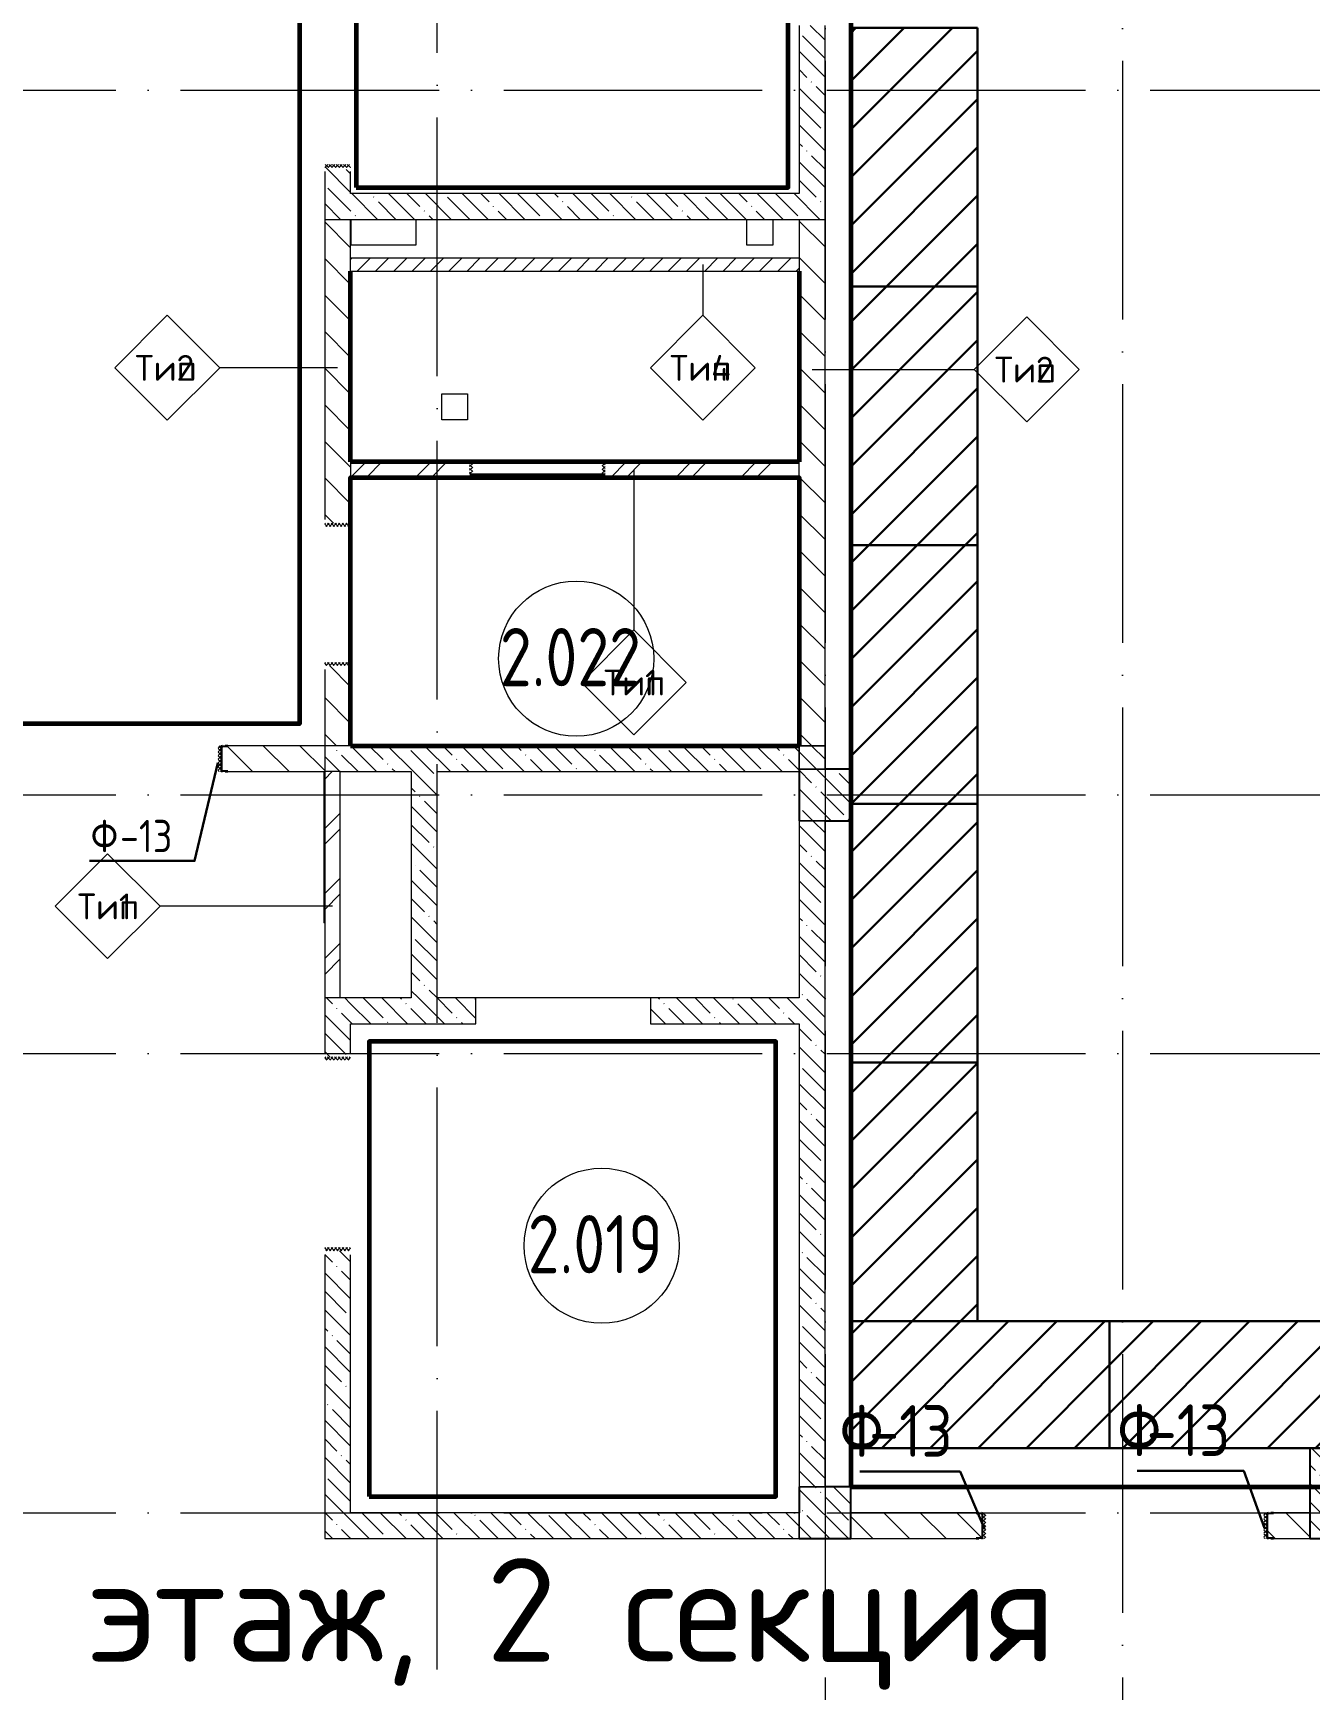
# Model space of a CAD drawing. Header units: millimetres. Extents: x -592259 to 288321, y -552984 to 293768.
# Drawn here: x 100384 to 110259, y -82379 to -69570 of the extents above; entities that cross this region are included whole.
import ezdxf

# ---------------------------------------------------------------- set-up
doc = ezdxf.new("R2010")
doc.units = ezdxf.units.MM
doc.linetypes.add('ADSK_Линия сетки', pattern=[2500, 2000, -250, 0, -250])
for name, color, linetype, lineweight in [('0) строительные леса', 1, 'Continuous', 30), ('2)Фархверки', 40, 'Continuous', 30), ('2.2)Фарх остаток.', 1, 'Continuous', 30), ('4.1.3) Штук  3.1 вып по кирп подвал.', 6, 'Continuous', 60), ('4.2) Штук 4 вып', 6, 'Continuous', 60), ('4.7) Штук. 5 вып 3.7Шт', 6, 'Continuous', 30), ('4.7) Штук. 6 вып.', 6, 'Continuous', 30), ('6.2) Шпаклевка 6 вып.', 3, 'Continuous', 60), ('6.3) Шпаклевка 8 вып. Сентябрь', 3, 'Continuous', 60), ('A-AREA-____-IDEN', 250, 'Continuous', 9), ('A-DOOR-____-OTLN', 250, 'Continuous', 5), ('A-FLOR-____-OTLN', 250, 'Continuous', 9), ('A-WALL-____-IDEN', 250, 'Continuous', 9), ('A-WALL-____-MCUT', 250, 'Continuous', 13), ('A-WALL-____-PATT', 250, 'Continuous', 13), ('G-____-____-TEXT', 250, 'Continuous', 9), ('S-BEAM-____-OTLN', 250, 'Continuous', 9), ('S-COLS-____-MCUT', 250, 'Continuous', 25), ('S-COLS-____-OTLN', 250, 'Continuous', 9), ('S-GRID-____-OTLN', 250, 'Continuous', 9)]:
    doc.layers.add(name, color=color, linetype=linetype, lineweight=lineweight)
doc.styles.add('GOST Common_1', font='', dxfattribs={"width": 0.9, "height": 250})
doc.styles.add('ISOCPEUR', font='isocpeur.ttf', dxfattribs={"width": 0.8, "height": 100})
doc.styles.add('ISOCPEUR_3', font='isocpeur.ttf', dxfattribs={"height": 250})
doc.styles.add('ISOCPEUR_6', font='isocpeur.ttf', dxfattribs={"height": 3.5})
doc.styles.get('GOST Common_1').set_extended_font_data('GOST Common')
pattern_1 = [(135, (28708.77, -120984.93), (-141.42136, -141.42136), [])]
pattern_2 = [(45, (28708.77, -120984.93), (-251.4472, 251.4472), []), (45, (28708.77, -120603.93), (-251.4472, 251.4472), [])]
pattern_3 = [(135, (28708.77, -120984.93), (-142.5612, -142.5612), []), (135, (28851.33, -120984.93), (-142.5612, -142.5612), [252.016, -50.403, 3.353, -47.05])]

# ---------------------------------------------------------------- blocks, each defined once
blk = doc.blocks.new('Дверь_СКБ_1Ст_Внутренняя - Д-8л_1100x2100h_Комната инструктора-41874344-АР1_Кладочный план 2 этажа С2и3')
at = {"layer": 'A-DOOR-____-OTLN'}
h = blk.add_hatch(dxfattribs=at)
h.set_pattern_fill('FP_20', color=256, style=0, pattern_type=2)
h.set_pattern_definition([(45, (-371.384, 164.685), (-14.1421, 14.1421), []), (135, (-371.384, 164.685), (-14.1421, -14.1421), [])])
h.paths.add_polyline_path([(-512.5, 100), (-537.5, 100), (-537.5, -100), (-512.5, -100)])
h = blk.add_hatch(dxfattribs=at)
h.set_pattern_fill('FP_19', color=256, style=0, pattern_type=2)
h.set_pattern_definition([(135, (1751.41, 164.685), (-14.14214, -14.14214), []), (225, (1751.41, 164.685), (14.14214, -14.14214), [])])
h.paths.add_polyline_path([(562.5, -100), (562.5, 100), (537.5, 100), (537.5, -100)])
blk = doc.blocks.new('Дверь_СКБ_1Ст_Внутренняя - Д-34_1050x2100h_Душ 3-42648844-АР1_Кладочный план 2 этажа С2и3')
at = {"layer": 'A-DOOR-____-OTLN'}
h = blk.add_hatch(dxfattribs=at)
h.set_pattern_fill('FP_28', color=256, style=0, pattern_type=2)
h.set_pattern_definition([(45, (-346.384, 124.685), (-14.1421, 14.1421), []), (135, (-346.384, 124.685), (-14.1421, -14.1421), [])])
h.paths.add_polyline_path([(-512.5, 60), (-512.5, -60), (-487.5, -60), (-487.5, 60)])
h = blk.add_hatch(dxfattribs=at)
h.set_pattern_fill('FP_27', color=256, style=0, pattern_type=2)
h.set_pattern_definition([(135, (1776.41, 124.685), (-14.14214, -14.14214), []), (225, (1776.41, 124.685), (14.14214, -14.14214), [])])
h.paths.add_polyline_path([(512.5, 60), (512.5, -60), (537.5, -60), (537.5, 60)])
blk = doc.blocks.new('Дверь_СКБ_2Ст_Внутренняя1 - Н_Д-1л_1640x2100h_ЛК-42643562-АР1_Кладочный план 2 этажа С2и3')
at = {"layer": 'A-DOOR-____-OTLN'}
h = blk.add_hatch(dxfattribs=at)
h.set_pattern_fill('FP_30', color=256, style=0, pattern_type=2)
h.set_pattern_definition([(45, (-641.384, 164.685), (-14.1421, 14.1421), []), (135, (-641.384, 164.685), (-14.1421, -14.1421), [])])
h.paths.add_polyline_path([(-782.5, 100), (-807.5, 100), (-807.5, -100), (-782.5, -100)])
h = blk.add_hatch(dxfattribs=at)
h.set_pattern_fill('FP_29', color=256, style=0, pattern_type=2)
h.set_pattern_definition([(135, (1481.41, 164.685), (-14.14214, -14.14214), []), (225, (1481.41, 164.685), (14.14214, -14.14214), [])])
h.paths.add_polyline_path([(832.5, -100), (832.5, 100), (807.5, 100), (807.5, -100)])
blk = doc.blocks.new('Дверь_СКБ_2Ст_Внутренняя1 - Н_Д-6л_1500x2100h_Лифтовой холл _зона безопасности МГН_-42114825-АР1_Кладочный план 2 этажа С2и3')
at = {"layer": 'A-DOOR-____-OTLN'}
h = blk.add_hatch(dxfattribs=at)
h.set_pattern_fill('FP_33', color=256, style=0, pattern_type=2)
h.set_pattern_definition([(45, (-571.384, 164.685), (-14.1421, 14.1421), []), (135, (-571.384, 164.685), (-14.1421, -14.1421), [])])
h.paths.add_polyline_path([(-712.5, 100), (-737.5, 100), (-737.5, -100), (-712.5, -100)])
h = blk.add_hatch(dxfattribs=at)
h.set_pattern_fill('FP_32', color=256, style=0, pattern_type=2)
h.set_pattern_definition([(135, (1551.41, 164.685), (-14.14214, -14.14214), []), (225, (1551.41, 164.685), (14.14214, -14.14214), [])])
h.paths.add_polyline_path([(762.5, 100), (737.5, 100), (737.5, -100), (762.5, -100)])
blk = doc.blocks.new('BSC_Колонна _Прямоугольная - 500x700-V16-АР1_Кладочный план 2 этажа С2и3')
at = {"layer": 'S-COLS-____-OTLN', "lineweight": 5}
h = blk.add_hatch(dxfattribs=at)
h.set_pattern_fill('FP_52', color=256, style=0, pattern_type=2)
h.set_pattern_definition([(135, (-81800, -40125), (-142.5619, -142.5619), []), (135, (-81657.44, -40125), (-142.5619, -142.5619), [252.016, -50.403, 3.353, -47.05])])
h.paths.add_polyline_path([(-250, -350), (250, -350), (250, 350), (-250, 350)])
at = {"layer": 'S-COLS-____-MCUT'}
for p, q in [((250, 350), (-250, 350)), ((-250, 350), (-250, -350)), ((250, -350), (250, 350)), ((-250, -350), (250, -350))]:
    blk.add_line(p, q, dxfattribs=at)
blk = doc.blocks.new('Дверь_СКБ_2Ст_Фрамуга2 - Н_ВВ-13_2700x2600h_Коридоры-42037136-АР1_Кладочный план 2 этажа С2и3')
at = {"layer": 'A-DOOR-____-OTLN'}
h = blk.add_hatch(dxfattribs=at)
h.set_pattern_fill('FP_85', color=256, style=0, pattern_type=2)
h.set_pattern_definition([(45, (-1171.384, 164.685), (-14.1421, 14.1421), []), (135, (-1171.384, 164.685), (-14.1421, -14.1421), [])])
h.paths.add_polyline_path([(-1312.5, -100), (-1312.5, 100), (-1337.5, 100), (-1337.5, -100)])
h = blk.add_hatch(dxfattribs=at)
h.set_pattern_fill('FP_84', color=256, style=0, pattern_type=2)
h.set_pattern_definition([(135, (951.411, 164.685), (-14.1421, -14.1421), []), (225, (951.411, 164.685), (14.1421, -14.1421), [])])
h.paths.add_polyline_path([(1362.5, -100), (1362.5, 100), (1337.5, 100), (1337.5, -100)])
blk = doc.blocks.new('ADSK_КолоннаНесущая_Швеллер_Гнутый_ГОСТ 8278-83 - 200х50х4_таб_1 2-38815031-АР1_Кладочный план 2 этажа С2и3')
at = {"layer": 'S-COLS-____-MCUT'}
for p, q in [((-6.1, -90), (-6.1, 90)), ((-0.1, 96), (39.9, 96)), ((39.9, 100), (19.9, 100)), ((39.9, 96), (39.9, 100)), ((39.9, -96), (-0.1, -96)), ((19.9, -100), (39.9, -100)), ((39.9, -100), (39.9, -96))]:
    blk.add_line(p, q, dxfattribs=at)
for centre, radius, start, end in [((-0.1, 90), 10, 90, 180), ((-0.1, 90), 6, 90, 180), ((-0.1, -90), 10, 180, 270), ((-0.1, -90), 6, 180, 270)]:
    blk.add_arc(centre, radius, start, end, dxfattribs=at)
blk = doc.blocks.new('ADSK_КолоннаНесущая_Швеллер_Гнутый_ГОСТ 8278-83 - 200х50х4_таб_1 2-38815029-АР1_Кладочный план 2 этажа С2и3')
at = {"layer": 'S-COLS-____-MCUT'}
for p, q in [((-6.1, -90), (-6.1, 90)), ((-0.1, 96), (39.9, 96)), ((39.9, 100), (19.9, 100)), ((39.9, 96), (39.9, 100)), ((39.9, -96), (-0.1, -96)), ((19.9, -100), (39.9, -100)), ((39.9, -100), (39.9, -96))]:
    blk.add_line(p, q, dxfattribs=at)
for centre, radius, start, end in [((-0.1, 90), 10, 90, 180), ((-0.1, 90), 6, 90, 180), ((-0.1, -90), 10, 180, 270), ((-0.1, -90), 6, 180, 270)]:
    blk.add_arc(centre, radius, start, end, dxfattribs=at)
blk = doc.blocks.new('ASML_АР_ЭП_Уголок - ЭП_Уголок-37133956-АР1_Кладочный план 2 этажа С2и3')
at = {"layer": 'S-BEAM-____-OTLN', "lineweight": 5}
for p, q in [((-585, -6), (-585, 0)), ((585, 0), (-585, 0)), ((585, 0), (585, -6))]:
    blk.add_line(p, q, dxfattribs=at)
blk = doc.blocks.new('Дверь_СКБ_2Ст_Внутренняя1 - Н_ВВ-10_4_2200x2600h_Фрамуга сверху  EIS 30-V62-АР1_Кладочный план 2 этажа С2и3')
at = {"layer": 'A-DOOR-____-OTLN'}
h = blk.add_hatch(dxfattribs=at)
h.set_pattern_fill('FP_7', color=256, style=0, pattern_type=2)
h.set_pattern_definition([(45, (-921.384, 164.685), (-14.1421, 14.1421), []), (135, (-921.384, 164.685), (-14.1421, -14.1421), [])])
h.paths.add_polyline_path([(-1062.5, 100), (-1087.5, 100), (-1087.5, -100), (-1062.5, -100)])
h = blk.add_hatch(dxfattribs=at)
h.set_pattern_fill('FP_6', color=256, style=0, pattern_type=2)
h.set_pattern_definition([(135, (1201.41, 164.685), (-14.1421, -14.1421), []), (225, (1201.41, 164.685), (14.1421, -14.1421), [])])
h.paths.add_polyline_path([(1087.5, 100), (1087.5, -100), (1112.5, -100), (1112.5, 100)])
blk = doc.blocks.new('AAR_СКБ_Марка_Помещения_мал - Номер-28977439-АР1_Кладочный план 2 этажа С2и3')
at = {"layer": 'A-AREA-____-IDEN'}
blk.add_circle((-0.028, 0), 3, dxfattribs=at)
blk = doc.blocks.new('ADSK_Марка_Стена - Типоразмер_ADSK_Марка-30564887-АР1_Кладочный план 2 этажа С2и3')
at = {"layer": 'A-WALL-____-IDEN'}
for p, q in [((-0.16, 4.37), (-4.21, 0.31)), ((3.9, 0.31), (-0.16, 4.37)), ((-4.21, 0.31), (-0.16, -3.74)), ((-0.16, -3.74), (3.9, 0.31))]:
    blk.add_line(p, q, dxfattribs=at)

msp = doc.modelspace()

# ---------------------------------------------------------------- hatches: boundary and pattern name
at = {"layer": '0) строительные леса'}
h = msp.add_hatch(dxfattribs=at)
h.set_pattern_fill('ANSI31', color=256, scale=83)
h.paths.add_polyline_path([(107688.7722, -69529.9342), (107688.7722, -71529.9342), (106708.7722, -71529.9342), (106708.7722, -69529.9342)])
h = msp.add_hatch(dxfattribs=at)
h.set_pattern_fill('ANSI31', color=256, scale=83)
h.paths.add_polyline_path([(107688.7722, -71529.9342), (107688.7722, -73529.9342), (106708.7722, -73529.9342), (106708.7722, -71529.9342)])
h = msp.add_hatch(dxfattribs=at)
h.set_pattern_fill('ANSI31', color=256, scale=83)
h.paths.add_polyline_path([(107688.7722, -73529.9342), (107688.7722, -75529.9342), (106708.7722, -75529.9342), (106708.7722, -73529.9342)])
h = msp.add_hatch(dxfattribs=at)
h.set_pattern_fill('ANSI31', color=256, scale=83)
h.paths.add_polyline_path([(107688.7722, -75529.9342), (107688.7722, -77529.9342), (106708.7722, -77529.9342), (106708.7722, -75529.9342)])
h = msp.add_hatch(dxfattribs=at)
h.set_pattern_fill('ANSI31', color=256, scale=83)
h.paths.add_polyline_path([(107688.7722, -77529.9342), (107688.7722, -79529.9342), (106708.7722, -79529.9342), (106708.7722, -77529.9342)])
h = msp.add_hatch(dxfattribs=at)
h.set_pattern_fill('ANSI31', color=256, scale=83)
h.paths.add_polyline_path([(108708.7722, -80509.9342), (106708.7722, -80509.9342), (106708.7722, -79529.9342), (108708.7722, -79529.9342)])
h = msp.add_hatch(dxfattribs=at)
h.set_pattern_fill('ANSI31', color=256, scale=83)
h.paths.add_polyline_path([(110708.7722, -80509.9342), (108708.7722, -80509.9342), (108708.7722, -79529.9342), (110708.7722, -79529.9342)])
at = {"layer": 'A-WALL-____-PATT', "lineweight": 15}
h = msp.add_hatch(dxfattribs=at)
h.set_pattern_fill('FP_40', color=256, style=0, pattern_type=2)
h.set_pattern_definition(pattern_3)
h.paths.add_polyline_path([(106508.7503, -70809.9342), (106508.7503, -69509.9347), (106308.7503, -69509.9347), (106308.7503, -70809.9342)])
h.paths.add_polyline_path([(106508.7503, -69109.9347), (106508.7503, -62659.9336), (106308.7503, -62659.9336), (106308.7503, -69109.9347)])
h = msp.add_hatch(dxfattribs=at)
h.set_pattern_fill('FP_40', color=256, style=0, pattern_type=2)
h.set_pattern_definition(pattern_3)
h.paths.add_polyline_path([(102838.7722, -71009.9342), (102838.7722, -70609.9336), (102638.7722, -70609.9336), (102638.7722, -71009.9342)])
h.paths.add_polyline_path([(102638.7722, -68969.9336), (102838.7722, -68969.9336), (102838.7722, -67009.9342), (102638.7722, -67009.9342), (102638.7722, -68939.9336)])
h = msp.add_hatch(dxfattribs=at)
h.set_pattern_fill('FP_40', color=256, style=0, pattern_type=2)
h.set_pattern_definition(pattern_3)
h.paths.add_polyline_path([(106508.7503, -71009.9342), (106508.7503, -70809.9342), (102838.7722, -70809.9342), (102838.7722, -71009.9342), (105127.4528, -71009.9342)])
h = msp.add_hatch(dxfattribs=at)
h.set_pattern_fill('FP_1', color=256, style=0, pattern_type=2)
h.set_pattern_definition(pattern_1)
h.paths.add_polyline_path([(102638.7722, -75079.9342), (102838.7722, -75079.9342), (102838.7722, -74459.935), (102638.7722, -74459.935), (102638.7722, -74489.935)])
h.paths.add_polyline_path([(102638.7722, -73359.935), (102838.7722, -73359.935), (102838.7722, -71009.9342), (102638.7722, -71009.9342), (102638.7722, -73329.935)])
h = msp.add_hatch(dxfattribs=at)
h.set_pattern_fill('FP_1', color=256, style=0, pattern_type=2)
h.set_pattern_definition(pattern_1)
h.paths.add_polyline_path([(106308.7503, -75079.9342), (106508.7503, -75079.9342), (106508.7503, -71009.9342), (106308.7503, -71009.9342), (106308.7503, -73004.9347)])
h = msp.add_hatch(dxfattribs=at)
h.set_pattern_fill('FP_16', color=94, style=0, pattern_type=2)
h.set_pattern_definition([(45, (28708.77, -120984.93), (-70.71068, 70.71068), [])])
h.paths.add_polyline_path([(102838.7722, -71409.9342), (106308.7503, -71409.9342), (106308.7503, -71309.9342), (102838.7722, -71309.9342)])
h = msp.add_hatch(dxfattribs=at)
h.set_pattern_fill('FP_12', color=256, style=0, pattern_type=2)
h.set_pattern_definition(pattern_2)
h.paths.add_polyline_path([(104838.7722, -73004.9347), (106308.7503, -73004.9347), (106308.7503, -72884.9347), (104808.7722, -72884.9347), (104808.7722, -73004.9347)])
h.paths.add_polyline_path([(103728.7722, -73004.9347), (103758.7722, -73004.9347), (103758.7722, -72884.9347), (102838.7722, -72884.9347), (102838.7722, -73004.9347)])
h = msp.add_hatch(dxfattribs=at)
h.set_pattern_fill('FP_1', color=256, style=0, pattern_type=2)
h.set_pattern_definition(pattern_1)
h.paths.add_polyline_path([(102278.5071, -75279.9342), (102638.7722, -75279.9342), (102638.7722, -75079.9342), (101838.7722, -75079.9342), (101838.7722, -75279.9342), (101868.7722, -75279.9342)])
h.paths.add_polyline_path([(99108.7722, -75279.9342), (99138.7722, -75279.9342), (99138.7722, -75079.9342), (98208.7722, -75079.9342), (98208.7722, -75279.9342)])
h = msp.add_hatch(dxfattribs=at)
h.set_pattern_fill('FP_40', color=256, style=0, pattern_type=2)
h.set_pattern_definition(pattern_3)
h.paths.add_polyline_path([(103308.7503, -75279.9342), (106308.7503, -75279.9342), (106308.7503, -75079.9342), (102638.7722, -75079.9342), (102638.7722, -75279.9342), (102758.7722, -75279.9342)])
h = msp.add_hatch(dxfattribs=at)
h.set_pattern_fill('FP_40', color=256, style=0, pattern_type=2)
h.set_pattern_definition(pattern_3)
h.paths.add_polyline_path([(106308.7503, -80809.9347), (106508.7503, -80809.9347), (106508.7503, -75659.9347), (106308.7503, -75659.9347), (106308.7503, -80170.8304)])
h.paths.add_polyline_path([(106308.7503, -75259.9347), (106508.7503, -75259.9347), (106508.7503, -75079.8745), (106308.7503, -75079.8745)])
h = msp.add_hatch(dxfattribs=at)
h.set_pattern_fill('FP_12', color=256, style=0, pattern_type=2)
h.set_pattern_definition(pattern_2)
h.paths.add_polyline_path([(102638.7722, -77029.9342), (102758.7722, -77029.9342), (102758.7722, -75279.9865), (102638.7722, -75279.9865), (102638.7722, -76138.8683)])
h = msp.add_hatch(dxfattribs=at)
h.set_pattern_fill('FP_40', color=256, style=0, pattern_type=2)
h.set_pattern_definition(pattern_3)
h.paths.add_polyline_path([(103308.7503, -77029.9342), (103508.7503, -77029.9342), (103508.7503, -75279.9342), (103308.7503, -75279.9342), (103308.7503, -76138.8683)])
h = msp.add_hatch(dxfattribs=at)
h.set_pattern_fill('FP_40', color=256, style=0, pattern_type=2)
h.set_pattern_definition(pattern_3)
h.paths.add_polyline_path([(102838.7722, -81209.9111), (102838.7722, -78984.9347), (102638.7722, -78984.9347), (102638.7722, -81209.9111)])
h.paths.add_polyline_path([(102638.7722, -77484.9347), (102838.7722, -77484.9347), (102838.7722, -77029.9342), (102638.7722, -77029.9342), (102638.7722, -77454.9347)])
h = msp.add_hatch(dxfattribs=at)
h.set_pattern_fill('FP_40', color=256, style=0, pattern_type=2)
h.set_pattern_definition(pattern_3)
h.paths.add_polyline_path([(106308.7503, -77229.9342), (106308.7503, -77029.9342), (105158.7722, -77029.9342), (105158.7722, -77229.9342)])
h.paths.add_polyline_path([(103808.7722, -77229.9342), (103808.7722, -77029.9342), (102838.7722, -77029.9342), (102838.7722, -77229.9342)])
h = msp.add_hatch(dxfattribs=at)
h.set_pattern_fill('FP_40', color=256, style=0, pattern_type=2)
h.set_pattern_definition(pattern_3)
h.paths.add_polyline_path([(102838.7722, -81209.9111), (106308.7722, -81209.9111), (106308.7722, -81009.9111), (102838.7722, -81009.9111)])
h = msp.add_hatch(dxfattribs=at)
h.set_pattern_fill('FP_1', color=256, style=0, pattern_type=2)
h.set_pattern_definition(pattern_1)
h.paths.add_polyline_path([(133958.7722, -81209.9111), (134458.7722, -81209.9111), (134458.7722, -81009.9111), (133958.7722, -81009.9111)])
h.paths.add_polyline_path([(128158.7722, -81209.9111), (133458.7722, -81209.9111), (133458.7722, -81009.9111), (128158.7722, -81009.9111)])
h.paths.add_polyline_path([(127658.7722, -81209.9111), (127658.7722, -81009.9111), (122358.7722, -81009.9111), (122358.7722, -81209.9111)])
h.paths.add_polyline_path([(137408.7722, -81209.9111), (137408.7722, -81009.9111), (136658.7722, -81009.9111), (136658.7722, -81209.9111), (137178.0918, -81209.9111)])
h.paths.add_polyline_path([(121858.7722, -81209.9111), (121858.7722, -81009.9111), (116558.7722, -81009.9111), (116558.7722, -81209.9111), (119372.1812, -81209.9111)])
h.paths.add_polyline_path([(109957.7722, -81209.9111), (110258.7722, -81209.9111), (110258.7722, -81009.9111), (109927.7722, -81009.9111), (109927.7722, -81209.9111)])
h.paths.add_polyline_path([(116058.7722, -81209.9111), (116058.7722, -81009.9111), (110758.7722, -81009.9111), (110758.7722, -81209.9111), (113674.2898, -81209.9111)])
h.paths.add_polyline_path([(107727.7722, -81209.9111), (107727.7722, -81009.9111), (106708.7722, -81009.9111), (106708.7722, -81209.9111), (107697.7722, -81209.9111)])
at = {"layer": 'S-COLS-____-OTLN', "lineweight": 5}
h = msp.add_hatch(dxfattribs=at)
h.set_pattern_fill('FP_40', color=256, style=0, pattern_type=2)
h.set_pattern_definition(pattern_3)
h.paths.add_polyline_path([(106308.7722, -75659.9347), (106708.7722, -75659.9347), (106708.7722, -75259.9347), (106308.7722, -75259.9347)])
h = msp.add_hatch(dxfattribs=at)
h.set_pattern_fill('FP_40', color=256, style=0, pattern_type=2)
h.set_pattern_definition(pattern_3)
h.paths.add_polyline_path([(106308.7722, -81209.9347), (106708.7722, -81209.9347), (106708.7722, -80809.9347), (106308.7722, -80809.9347), (106308.7722, -81009.9111)])

# ---------------------------------------------------------------- linework, layer by layer
at = {"layer": '0) строительные леса'}
for points in [[(107688.7722, -69529.9342), (107688.7722, -71529.9342), (106708.7722, -71529.9342), (106708.7722, -69529.9342)], [(107688.7722, -71529.9342), (107688.7722, -73529.9342), (106708.7722, -73529.9342), (106708.7722, -71529.9342)], [(107688.7722, -73529.9342), (107688.7722, -75529.9342), (106708.7722, -75529.9342), (106708.7722, -73529.9342)], [(107688.7722, -75529.9342), (107688.7722, -77529.9342), (106708.7722, -77529.9342), (106708.7722, -75529.9342)], [(107688.7722, -77529.9342), (107688.7722, -79529.9342), (106708.7722, -79529.9342), (106708.7722, -77529.9342)], [(108708.7722, -80509.9342), (106708.7722, -80509.9342), (106708.7722, -79529.9342), (108708.7722, -79529.9342)], [(110708.7722, -80509.9342), (108708.7722, -80509.9342), (108708.7722, -79529.9342), (110708.7722, -79529.9342)]]:
    msp.add_lwpolyline(points, close=True, dxfattribs=at)
at = {"layer": '2)Фархверки'}
msp.add_lwpolyline([(101811.2825, -75211.0913), (101632.155, -75970.7759), (101520.2747, -75970.7759), (100820.2747, -75970.7759)], dxfattribs=at)
at = {"layer": '2.2)Фарх остаток.'}
for points in [[(107741.6069, -81135.3662), (107552.618, -80691.68), (107476.718, -80691.68), (106776.718, -80691.68)], [(109908.1586, -81130.3623), (109747.1814, -80686.1456), (109624.1899, -80686.1456), (108924.1899, -80686.1456)]]:
    msp.add_lwpolyline(points, dxfattribs=at)
at = {"layer": '4.1.3) Штук  3.1 вып по кирп подвал.'}
for p, q in [((102838.7722, -72884.9347), (102838.7722, -71409.9342)), ((106308.7503, -71409.9342), (106308.7503, -72884.9347)), ((106308.7503, -72884.9347), (102838.7722, -72884.9347))]:
    msp.add_line(p, q, dxfattribs=at)
for points in [[(102838.7722, -75079.9342), (102838.7722, -73004.9347), (106308.7503, -73004.9347), (106308.7503, -75079.9342)], [(103760.9317, -72990.9265), (104807.3836, -72990.9265)], [(102838.7722, -75079.9342), (106308.7503, -75079.9342)]]:
    msp.add_lwpolyline(points, dxfattribs=at)
at = {"layer": '4.2) Штук 4 вып'}
msp.add_lwpolyline([(98385.399, -66309.9342), (98385.399, -62796.3097), (102444.5734, -62796.3097), (102444.5734, -74909.2587), (98385.399, -74909.2587), (98385.399, -69569.4098)], dxfattribs=at)
msp.add_lwpolyline([(102981.7445, -80883.2764), (106129.1621, -80883.2764), (106129.1621, -77365.4956), (102981.7445, -77365.4956)], close=True, dxfattribs=at)
at = {"layer": '4.7) Штук. 5 вып 3.7Шт'}
msp.add_lwpolyline([(106708.7722, -80809.9347), (137408.7722, -80809.9347), (137408.7722, -62659.9342), (106708.7722, -62659.9342)], close=True, dxfattribs=at)
at = {"layer": '4.7) Штук. 6 вып.'}
msp.add_lwpolyline([(102882.6683, -70764.3711), (106222.7258, -70764.3711), (106222.7258, -62716.6753), (102882.6683, -62716.6753)], close=True, dxfattribs=at)
at = {"layer": '6.2) Шпаклевка 6 вып.'}
msp.add_lwpolyline([(106708.7722, -80809.9347), (137408.7722, -80809.9347), (137408.7722, -62659.9342), (106708.7722, -62659.9342)], close=True, dxfattribs=at)
at = {"layer": '6.3) Шпаклевка 8 вып. Сентябрь'}
msp.add_lwpolyline([(102882.6683, -70764.3711), (106222.7258, -70764.3711), (106222.7258, -62716.6753), (102882.6683, -62716.6753)], close=True, dxfattribs=at)
at = {"layer": 'A-FLOR-____-OTLN'}
for p, q in [((102844.4015, -71209.9342), (102844.4015, -71009.9342)), ((103344.4015, -71009.9342), (103344.4015, -71209.9342)), ((105903.7503, -71209.9342), (105903.7503, -71009.9342)), ((106103.8115, -71009.9342), (106103.8115, -71209.9342)), ((103344.4015, -71209.9342), (102844.4015, -71209.9342)), ((106103.8115, -71209.9342), (105903.7503, -71209.9342)), ((103544.4015, -72559.9342), (103544.4015, -72359.9342)), ((103544.4015, -72359.9342), (103744.4015, -72359.9342)), ((103744.4015, -72359.9342), (103744.4015, -72559.9342)), ((103744.4015, -72559.9342), (103544.4015, -72559.9342)), ((105158.7722, -77029.9342), (103808.7722, -77029.9342))]:
    msp.add_line(p, q, dxfattribs=at)
at = {"layer": 'A-WALL-____-IDEN'}
for p, q in [((105563.816, -71359.9342), (105563.816, -71750.8856)), ((102738.7722, -72156.6025), (101827.1891, -72156.6025)), ((106408.7503, -72169.9612), (107663.1253, -72169.9612)), ((105029.4705, -72944.9347), (105029.4705, -74183.6847)), ((102698.7722, -76320.4557), (101365.3586, -76320.4557))]:
    msp.add_line(p, q, dxfattribs=at)
at = {"layer": 'A-WALL-____-MCUT', "color": 7, "lineweight": 15}
for p, q in [((106308.7503, -69509.9347), (106308.7503, -70809.9342)), ((106508.7503, -75259.9347), (106508.7503, -69509.9347)), ((102638.7722, -70639.9336), (102638.7722, -73329.935)), ((102838.7722, -70809.9342), (102838.7722, -70639.9336)), ((106308.7503, -70809.9342), (102838.7722, -70809.9342)), ((102638.7722, -71009.9342), (106508.7503, -71009.9342)), ((102838.7722, -72884.9347), (102838.7722, -71009.9342)), ((106308.7503, -71009.9342), (106308.7503, -72884.9347)), ((103728.7722, -72884.9347), (102838.7722, -72884.9347)), ((106308.7503, -72884.9347), (104838.7722, -72884.9347)), ((102838.7722, -73329.935), (102838.7722, -73004.9347)), ((102838.7722, -73004.9347), (103728.7722, -73004.9347)), ((104838.7722, -73004.9347), (106308.7503, -73004.9347)), ((106308.7503, -73004.9347), (106308.7503, -75259.9347)), ((102638.7722, -74489.935), (102638.7722, -75279.9342)), ((102838.7722, -75079.9342), (102838.7722, -74489.935)), ((102838.7722, -75079.9342), (101868.7722, -75079.9342)), ((106308.7503, -75079.9342), (102638.7722, -75079.9342)), ((106508.7503, -75079.8745), (106308.7503, -75079.8745)), ((106308.7503, -75079.9342), (106508.7503, -75079.9342)), ((106308.7503, -75279.9342), (106308.7503, -75079.9342)), ((101868.7722, -75279.9342), (102638.7722, -75279.9342)), ((102638.7722, -75279.9865), (102638.7722, -77454.9347)), ((102758.7722, -75279.9342), (103308.7503, -75279.9342)), ((102758.7722, -77029.9342), (102758.7722, -75279.9865)), ((103308.7503, -75279.9342), (103308.7503, -77029.9342)), ((103508.7503, -77029.9342), (103508.7503, -75279.9342)), ((103508.7503, -75279.9342), (106308.7503, -75279.9342)), ((106308.7503, -75659.9347), (106308.7503, -77029.9342)), ((106508.7503, -80809.9347), (106508.7503, -75659.9347)), ((103308.7503, -77029.9342), (102638.7722, -77029.9342)), ((103808.7722, -77029.9342), (103508.7503, -77029.9342)), ((103808.7722, -77229.9342), (103808.7722, -77029.9342)), ((106308.7503, -77029.9342), (105158.7722, -77029.9342)), ((105158.7722, -77029.9342), (105158.7722, -77229.9342)), ((102838.7722, -77454.9347), (102838.7722, -77229.9342)), ((102838.7722, -77229.9342), (103808.7722, -77229.9342)), ((105158.7722, -77229.9342), (106308.7503, -77229.9342)), ((106308.7503, -77229.9342), (106308.7503, -80809.9347)), ((102638.7722, -79014.9347), (102638.7722, -81209.9111)), ((102838.7722, -81009.9111), (102838.7722, -79014.9347)), ((106308.7722, -81009.9111), (102838.7722, -81009.9111)), ((107697.7722, -81009.9111), (106708.7722, -81009.9111)), ((106708.7722, -81009.9111), (106708.7722, -81209.9111)), ((110258.7722, -81009.9111), (109957.7722, -81009.9111)), ((102638.7722, -81209.9111), (106308.7722, -81209.9111)), ((106708.7722, -81209.9111), (107697.7722, -81209.9111)), ((109957.7722, -81209.9111), (110258.7722, -81209.9111))]:
    msp.add_line(p, q, dxfattribs=at)
at = {"layer": 'A-WALL-____-MCUT', "color": 84, "lineweight": 15}
for p, q in [((106308.7503, -71309.9342), (102838.7722, -71309.9342)), ((102838.7722, -71409.9342), (106308.7503, -71409.9342))]:
    msp.add_line(p, q, dxfattribs=at)
at = {"layer": 'A-WALL-____-MCUT', "lineweight": 15}
for p, q in [((102838.7722, -72884.9347), (102838.7722, -73004.9347)), ((106308.7503, -73004.9347), (106308.7503, -72884.9347)), ((102758.7722, -75279.9865), (102638.7722, -75279.9865)), ((106308.7503, -75259.9347), (106508.7503, -75259.9347)), ((106508.7503, -75659.9347), (106308.7503, -75659.9347)), ((106308.7503, -80809.9347), (106508.7503, -80809.9347)), ((106308.7722, -81209.9111), (106308.7722, -81009.9111))]:
    msp.add_line(p, q, dxfattribs=at)
at = {"layer": 'S-COLS-____-MCUT'}
for p, q in [((106308.7722, -75259.9347), (106308.7722, -75659.9347)), ((106708.7722, -75259.9347), (106508.7503, -75259.9347)), ((106708.7722, -75659.9347), (106708.7722, -75259.9347)), ((106508.7503, -75659.9347), (106708.7722, -75659.9347)), ((106308.7722, -80809.9347), (106308.7722, -81009.9111)), ((106708.7722, -80809.9347), (106508.7503, -80809.9347)), ((106708.7722, -81209.9347), (106708.7722, -80809.9347)), ((106308.7722, -81209.9347), (106708.7722, -81209.9347))]:
    msp.add_line(p, q, dxfattribs=at)
at = {"layer": 'S-COLS-____-OTLN'}
for p, q in [((106508.7503, -75259.9347), (106308.7722, -75259.9347)), ((106308.7722, -75659.9347), (106508.7503, -75659.9347)), ((106508.7503, -80809.9347), (106308.7722, -80809.9347)), ((106308.7722, -81009.9111), (106308.7722, -81209.9347))]:
    msp.add_line(p, q, dxfattribs=at)
at = {"layer": 'S-GRID-____-OTLN', "linetype": 'ADSK_Линия сетки'}
for p, q in [((103508.7722, -124723.7741), (103508.7722, -59782.9296)), ((106508.7722, -59782.9296), (106508.7722, -124723.7741)), ((108808.7722, -59782.9296), (108808.7722, -124723.7741)), ((94022.7944, -70009.9342), (185529.6518, -70009.9342)), ((94022.7944, -75459.9342), (185529.6518, -75459.9342)), ((94022.7944, -77459.9342), (185529.6518, -77459.9342)), ((94022.7944, -81009.9342), (185529.6518, -81009.9342))]:
    msp.add_line(p, q, dxfattribs=at)

# ---------------------------------------------------------------- block references
at = {"layer": 'A-AREA-____-IDEN', "xscale": 200, "yscale": 200, "zscale": 99.99999999999993}
for p in [(104589.5569, -74406.4105), (104786.7061, -78945.4048)]:
    msp.add_blockref('AAR_СКБ_Марка_Помещения_мал - Номер-28977439-АР1_Кладочный план 2 этажа С2и3', p, dxfattribs=at)
at = {"layer": 'A-DOOR-____-OTLN', "color": 255}
for name, p, rotation in [('Дверь_СКБ_2Ст_Внутренняя1 - Н_Д-1л_1640x2100h_ЛК-42643562-АР1_Кладочный план 2 этажа С2и3', (102738.7722, -69777.4336), 269.9999999999999), ('Дверь_СКБ_1Ст_Внутренняя - Д-34_1050x2100h_Душ 3-42648844-АР1_Кладочный план 2 этажа С2и3', (104296.2722, -72944.9347), 180), ('Дверь_СКБ_1Ст_Внутренняя - Д-8л_1100x2100h_Комната инструктора-41874344-АР1_Кладочный план 2 этажа С2и3', (102738.7722, -73897.435), 269.9999999999999), ('Дверь_СКБ_2Ст_Внутренняя1 - Н_Д-6л_1500x2100h_Лифтовой холл _зона безопасности МГН_-42114825-АР1_Кладочный план 2 этажа С2и3', (102738.7722, -78222.4347), 270), ('Дверь_СКБ_2Ст_Внутренняя1 - Н_ВВ-10_4_2200x2600h_Фрамуга сверху  EIS 30-V62-АР1_Кладочный план 2 этажа С2и3', (108840.2722, -81109.9111), 180)]:
    msp.add_blockref(name, p, dxfattribs=dict(at, rotation=rotation))
msp.add_blockref('Дверь_СКБ_2Ст_Фрамуга2 - Н_ВВ-13_2700x2600h_Коридоры-42037136-АР1_Кладочный план 2 этажа С2и3', (100476.2722, -75179.9342), dxfattribs=at)
at = {"layer": 'A-WALL-____-IDEN', "xscale": 99.99999999999993, "yscale": 99.99999999999993, "zscale": 99.99999999999993}
for p in [(101437.0972, -72187.8525), (105579.441, -72187.8525), (108084.4672, -72201.2112), (105045.0955, -74620.6516), (100975.2667, -76351.7057)]:
    msp.add_blockref('ADSK_Марка_Стена - Типоразмер_ADSK_Марка-30564887-АР1_Кладочный план 2 этажа С2и3', p, dxfattribs=at)
at = {"layer": 'S-BEAM-____-OTLN', "rotation": 89.99999999995991}
msp.add_blockref('ASML_АР_ЭП_Уголок - ЭП_Уголок-37133956-АР1_Кладочный план 2 этажа С2и3', (102632.7722, -75864.9938), dxfattribs=at)
at = {"layer": 'S-COLS-____-OTLN'}
for name, p in [('ADSK_КолоннаНесущая_Швеллер_Гнутый_ГОСТ 8278-83 - 200х50х4_таб_1 2-38815031-АР1_Кладочный план 2 этажа С2и3', (101848.8722, -75179.9342)), ('BSC_Колонна _Прямоугольная - 500x700-V16-АР1_Кладочный план 2 этажа С2и3', (110508.7722, -80859.9342)), ('ADSK_КолоннаНесущая_Швеллер_Гнутый_ГОСТ 8278-83 - 200х50х4_таб_1 2-38815031-АР1_Кладочный план 2 этажа С2и3', (109937.8722, -81109.9111))]:
    msp.add_blockref(name, p, dxfattribs=at)
at = {"layer": 'S-COLS-____-OTLN', "rotation": 180}
msp.add_blockref('ADSK_КолоннаНесущая_Швеллер_Гнутый_ГОСТ 8278-83 - 200х50х4_таб_1 2-38815029-АР1_Кладочный план 2 этажа С2и3', (107717.6722, -81109.9111), dxfattribs=at)

# ---------------------------------------------------------------- texts
at = {"layer": '2)Фархверки', "char_height": 250, "attachment_point": 1, "style": 'GOST Common_1'}
for s, insert, width in [('\\fGOST Common|b0|i0|c204|p34|;\\W.9;Ф', (100829.3439, -75652.9383), 274.177125), ('-13', (101055.5626, -75652.9383), 526.708687)]:
    msp.add_mtext(s, dxfattribs=dict(at, insert=insert, width=width))
at = {"layer": '2.2)Фарх остаток.', "char_height": 400, "attachment_point": 1, "style": 'GOST Common_1'}
for s, insert, width in [('\\fGOST Common|b0|i0|c204|p34|;\\W.9;Ф', (106622.1942, -80177.6509), 274.177125), ('-13', (106848.4129, -80177.6509), 526.708687), ('\\fGOST Common|b0|i0|c204|p34|;\\W.9;Ф', (108769.6661, -80172.1165), 274.177125), ('-13', (108995.8848, -80172.1165), 526.708687)]:
    msp.add_mtext(s, dxfattribs=dict(at, insert=insert, width=width))
at = {"layer": 'A-AREA-____-IDEN', "char_height": 450, "attachment_point": 1, "style": 'ISOCPEUR'}
for s, insert, width in [('2.022', (103994.0396, -74169.4607), 654.177), ('2.019', (104209.5888, -78708.455), 609.2825)]:
    msp.add_mtext(s, dxfattribs=dict(at, insert=insert, width=width))
at = {"layer": 'A-WALL-____-IDEN', "char_height": 200, "attachment_point": 1, "style": 'ISOCPEUR_3'}
for s, insert, width in [('Тип', (101172.7163, -72058.1839), 387.215062), (' 2', (101492.2007, -72058.1839), 230.084312), ('Тип', (105308.0601, -72058.1839), 387.215062), (' 4', (105627.5445, -72058.1839), 246.91975), ('Тип', (107820.0864, -72071.5425), 387.215062), (' 2', (108139.5708, -72071.5425), 230.084312), ('Тип', (104796.8147, -74490.983), 387.215062), (' 1', (105116.2991, -74490.983), 190.801625), ('Тип', (100726.9859, -76222.0371), 387.215062), (' 1', (101046.4703, -76222.0371), 190.801625)]:
    msp.add_mtext(s, dxfattribs=dict(at, insert=insert, width=width))
at = {"layer": 'G-____-____-TEXT', "color": 7, "insert": (99757.9675, -81361.2203), "char_height": 800, "width": 18169.734652, "attachment_point": 1, "style": 'ISOCPEUR_6'}
msp.add_mtext('2 этаж, 2 секция', dxfattribs=at)

doc.saveas('drawing.dxf')
